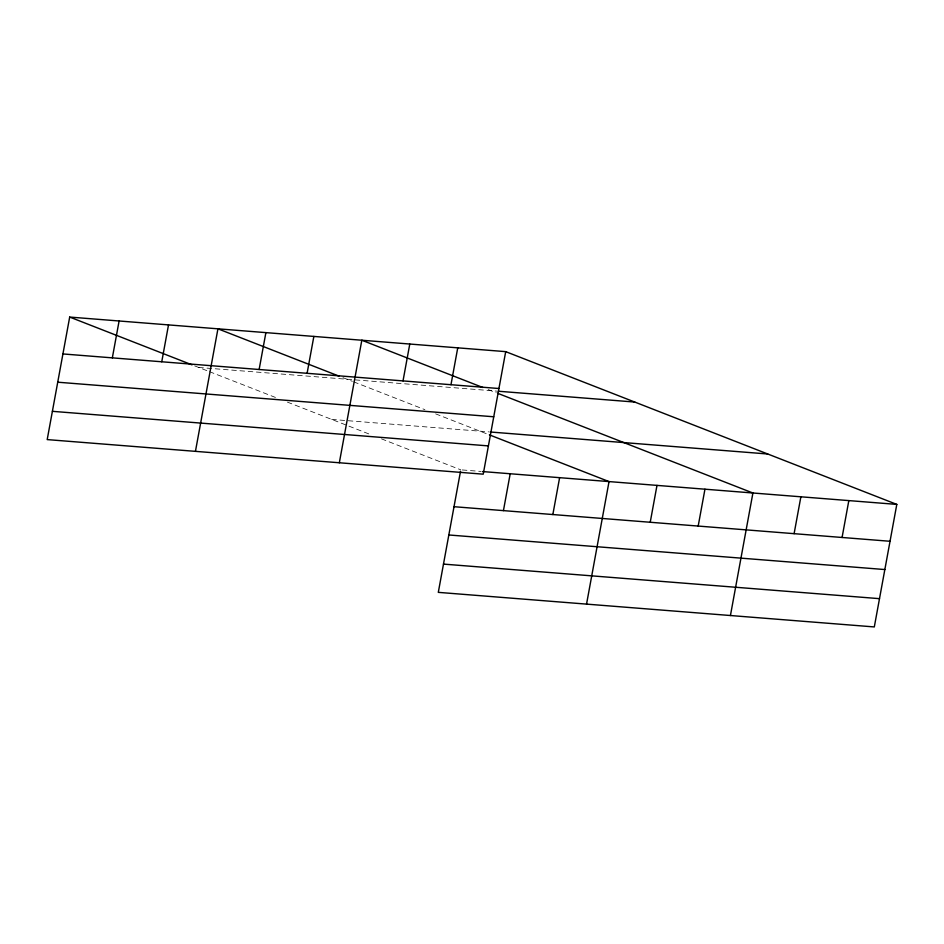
<?xml version="1.0" encoding="UTF-8"?>
<svg xmlns="http://www.w3.org/2000/svg" width="944" height="944" viewBox="0 0 944 944"><rect width="100%" height="100%" fill="white"/><g stroke="black" fill="none" stroke-linecap="round" stroke-linejoin="round"><path stroke-width="0.71" stroke-dasharray="4.72 3.54" d="M198.747 367.476L496.697 391.111M331.722 419.419L488.685 431.868M462.241 469.947L481.133 471.445M488.19 389.601L496.249 392.739M342.967 377.659L352.372 381.329M353.705 381.86L424.894 409.661M435.644 413.861L488.036 434.323M194.712 365.906L208.152 371.157M209.497 371.676L276.651 397.908M287.401 402.109L369.364 434.122M381.459 438.854L460.778 469.829"/><path stroke-width="1.42" d="M69.691 317.066L47.2 439.597L483.222 474.171L505.701 351.64L69.691 317.066L192.021 364.856M112.336 357.859L119.097 320.984M161.754 361.776L168.516 324.901M195.443 451.35L217.934 328.819L338.931 376.09M259.128 369.505L265.889 332.63M307.095 373.305L313.856 336.43M339.333 462.761L361.823 340.229L482.809 387.488M403.017 380.904L409.779 344.041M450.972 384.715L457.746 347.84M460.519 471.257L438.299 592.36L874.309 626.934L896.8 504.403L505.701 351.64M503.435 510.621L510.197 473.758M552.842 514.539L559.615 477.676M586.543 604.113L609.033 481.593L489.381 434.854M650.227 522.268L656.989 485.393M698.182 526.068L704.956 489.193M730.432 615.523L752.911 493.004L497.594 393.27M794.105 533.679L800.878 496.804M842.072 537.478L848.833 500.603M62.918 353.941L498.939 388.515M498.149 391.217L634.769 402.05M57.737 382.202L493.747 416.776M490.137 431.986L767.743 453.993M52.392 411.324L488.402 445.898M482.585 471.563L896.8 504.403M454.017 506.704L890.027 541.278M448.825 534.977L884.847 569.551M443.479 564.099L879.501 598.661"/></g></svg>
